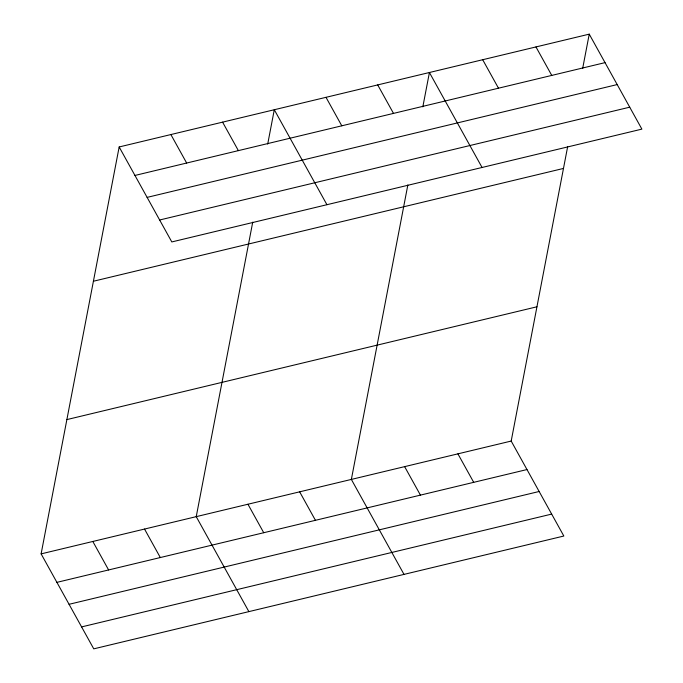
<?xml version="1.0" encoding="UTF-8"?>
<svg xmlns="http://www.w3.org/2000/svg" width="683" height="683" viewBox="0 0 683 683"><rect width="100%" height="100%" fill="white"/><g stroke="black" fill="none" stroke-linecap="round" stroke-linejoin="round"><path stroke-width="1.02" d="M567.675 146.572L511.191 441.064L563.834 536.035L93.759 648.85L41.117 553.879L119.166 146.965L589.241 34.15L641.883 129.121L171.809 241.936L119.166 146.965M252.727 222.154L196.234 516.655L248.877 611.618M267.702 144.087L274.293 109.732L326.935 204.704M407.853 184.931L351.361 479.423L404.003 574.394M422.828 106.855L429.419 72.509L482.061 167.48M582.65 68.505L589.241 34.15M134.961 175.446L605.036 62.631M147.118 197.387L617.193 84.572M159.651 219.994L629.726 107.18M93.409 281.242L563.484 168.436M66.874 419.593L536.949 306.787M41.117 553.879L511.191 441.064M56.902 582.36L526.977 469.554M69.06 604.301L539.135 491.495M81.593 626.909L551.668 514.094M535.967 46.939L551.762 75.42M482.693 59.72L498.479 88.201M377.708 84.914L393.502 113.404M326.004 97.328L341.79 125.809M457.909 453.853L473.703 482.335M222.59 122.146L238.376 150.627M404.635 466.634L420.429 495.124M170.878 134.551L186.664 163.041M299.658 491.837L315.444 520.318M247.946 504.242L263.732 532.723M144.531 529.06L160.317 557.541M92.82 541.474L108.614 569.955"/></g></svg>
